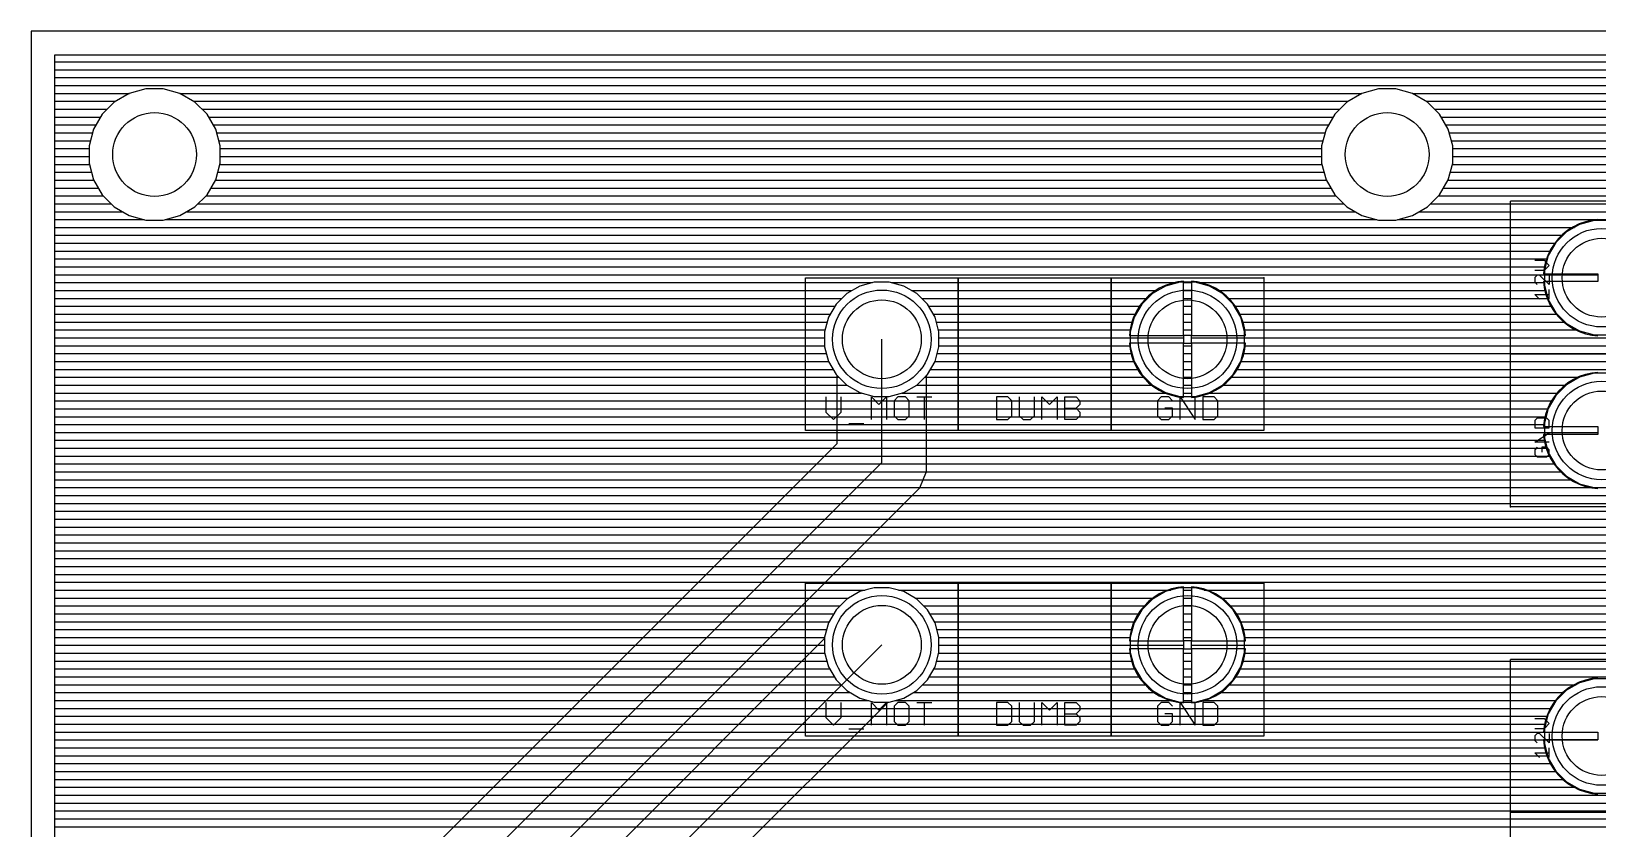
# Model space of a CAD drawing. Extents: x 0 to 5.05, y 0 to 8.75.
# Drawn here: x 0 to 3.177, y 7.132 to 8.75 of the extents above; entities that cross this region are included whole.
import ezdxf

# ---------------------------------------------------------------- set-up
doc = ezdxf.new("R2010")
doc.units = 0
for name, color, linetype in [('1', 22, 'CONTINUOUS'), ('16', 175, 'CONTINUOUS'), ('17', 82, 'CONTINUOUS'), ('20', 6, 'CONTINUOUS'), ('21', 253, 'CONTINUOUS'), ('23', 7, 'CONTINUOUS'), ('44', 253, 'CONTINUOUS'), ('51', 253, 'CONTINUOUS')]:
    doc.layers.add(name, color=color, linetype=linetype)

# ---------------------------------------------------------------- blocks, each defined once
blk = doc.blocks.new('ROUNDP')
blk.add_circle((0, 0), 0.5)

msp = doc.modelspace()

# ---------------------------------------------------------------- linework, layer by layer
at = {"layer": '1'}
for p, q in [((0.048, 6.319828), (0.048, 8.702)), ((0.048, 8.702), (5.002, 8.702)), ((0.048, 8.688), (5.002, 8.688)), ((0.048, 8.672), (5.002, 8.672)), ((0.048, 8.656), (5.002, 8.656)), ((0.048, 8.64), (5.002, 8.64)), ((0.048, 8.624), (0.198902, 8.624)), ((0.198664, 8.623936), (0.168336, 8.606426)), ((0.23249, 8.633), (0.198664, 8.623936)), ((0.26751, 8.633), (0.23249, 8.633)), ((0.301336, 8.623936), (0.26751, 8.633)), ((0.301098, 8.624), (2.698902, 8.624)), ((0.331664, 8.606426), (0.301336, 8.623936)), ((2.698664, 8.623936), (2.668336, 8.606426)), ((2.73249, 8.633), (2.698664, 8.623936)), ((2.76751, 8.633), (2.73249, 8.633)), ((2.801336, 8.623936), (2.76751, 8.633)), ((2.801098, 8.624), (4.748902, 8.624)), ((2.831664, 8.606426), (2.801336, 8.623936)), ((0.048, 8.608), (0.171062, 8.608)), ((0.048, 8.592), (0.15391, 8.592)), ((0.143573, 8.581664), (0.126064, 8.551336)), ((0.168336, 8.606426), (0.143573, 8.581664)), ((0.328938, 8.608), (2.671062, 8.608)), ((0.356426, 8.581664), (0.331664, 8.606426)), ((0.34609, 8.592), (2.65391, 8.592)), ((0.373936, 8.551336), (0.356426, 8.581664)), ((2.643573, 8.581664), (2.626064, 8.551336)), ((2.668336, 8.606426), (2.643573, 8.581664)), ((2.828938, 8.608), (4.721062, 8.608)), ((2.856426, 8.581664), (2.831664, 8.606426)), ((2.84609, 8.592), (4.70391, 8.592)), ((2.873936, 8.551336), (2.856426, 8.581664)), ((0.048, 8.576), (0.140304, 8.576)), ((0.048, 8.56), (0.131066, 8.56)), ((0.126064, 8.551336), (0.117, 8.51751)), ((0.359696, 8.576), (2.640304, 8.576)), ((0.368934, 8.56), (2.631066, 8.56)), ((0.383, 8.51751), (0.373936, 8.551336)), ((2.626064, 8.551336), (2.617, 8.51751)), ((2.859696, 8.576), (4.690304, 8.576)), ((2.868934, 8.56), (4.681066, 8.56)), ((2.883, 8.51751), (2.873936, 8.551336)), ((0.048, 8.544), (0.124098, 8.544)), ((0.048, 8.528), (0.119811, 8.528)), ((0.117, 8.51751), (0.117, 8.48249)), ((0.375902, 8.544), (2.624098, 8.544)), ((0.380189, 8.528), (2.619811, 8.528)), ((0.383, 8.48249), (0.383, 8.51751)), ((2.617, 8.51751), (2.617, 8.48249)), ((2.875902, 8.544), (4.674098, 8.544)), ((2.880189, 8.528), (4.669811, 8.528)), ((2.883, 8.48249), (2.883, 8.51751)), ((0.048, 8.512), (0.117, 8.512)), ((0.048, 8.496), (0.117, 8.496)), ((0.383, 8.512), (2.617, 8.512)), ((0.383, 8.496), (2.617, 8.496)), ((2.883, 8.512), (4.667, 8.512)), ((2.883, 8.496), (4.667, 8.496)), ((0.048, 8.48), (0.117667, 8.48)), ((0.048, 8.464), (0.121954, 8.464)), ((0.117, 8.48249), (0.126064, 8.448664)), ((0.373936, 8.448664), (0.383, 8.48249)), ((0.378045, 8.464), (2.621954, 8.464)), ((0.382333, 8.48), (2.617667, 8.48)), ((2.617, 8.48249), (2.626064, 8.448664)), ((2.873936, 8.448664), (2.883, 8.48249)), ((2.878045, 8.464), (4.671954, 8.464)), ((2.882333, 8.48), (4.667667, 8.48)), ((0.048, 8.448), (0.126447, 8.448)), ((0.048, 8.432), (0.135685, 8.432)), ((0.126064, 8.448664), (0.143573, 8.418336)), ((0.356426, 8.418336), (0.373936, 8.448664)), ((0.364315, 8.432), (2.635685, 8.432)), ((0.373553, 8.448), (2.626447, 8.448)), ((2.626064, 8.448664), (2.643573, 8.418336)), ((2.856426, 8.418336), (2.873936, 8.448664)), ((2.864315, 8.432), (4.685685, 8.432)), ((2.873553, 8.448), (4.676447, 8.448)), ((0.048, 8.416), (0.145909, 8.416)), ((0.048, 8.4), (0.161909, 8.4)), ((0.143573, 8.418336), (0.168336, 8.393573)), ((0.168336, 8.393573), (0.198664, 8.376064)), ((0.301336, 8.376064), (0.331664, 8.393573)), ((0.331664, 8.393573), (0.356426, 8.418336)), ((0.33809, 8.4), (2.661909, 8.4)), ((0.35409, 8.416), (2.645909, 8.416)), ((2.643573, 8.418336), (2.668336, 8.393573)), ((2.668336, 8.393573), (2.698664, 8.376064)), ((2.801336, 8.376064), (2.831664, 8.393573)), ((2.831664, 8.393573), (2.856426, 8.418336)), ((2.83809, 8.4), (4.711909, 8.4)), ((2.85409, 8.416), (4.695909, 8.416)), ((0.048, 8.384), (0.184918, 8.384)), ((0.048, 8.368), (0.228758, 8.368)), ((0.198664, 8.376064), (0.23249, 8.367)), ((0.23249, 8.367), (0.26751, 8.367)), ((0.26751, 8.367), (0.301336, 8.376064)), ((0.271242, 8.368), (2.728758, 8.368)), ((0.315082, 8.384), (2.684918, 8.384)), ((2.698664, 8.376064), (2.73249, 8.367)), ((2.73249, 8.367), (2.76751, 8.367)), ((2.76751, 8.367), (2.801336, 8.376064)), ((2.771242, 8.368), (4.778758, 8.368)), ((2.815082, 8.384), (4.734918, 8.384)), ((3.139772, 8.359189), (3.127831, 8.353439)), ((3.152282, 8.363567), (3.139772, 8.359189)), ((3.165203, 8.366516), (3.152282, 8.363567)), ((3.177, 8.367845), (3.165203, 8.366516)), ((0.048, 8.352), (3.125541, 8.352)), ((0.048, 8.336), (3.104123, 8.336)), ((3.096876, 8.328753), (3.088612, 8.318391)), ((3.106247, 8.338124), (3.096876, 8.328753)), ((3.116609, 8.346388), (3.106247, 8.338124)), ((3.127831, 8.353439), (3.116609, 8.346388)), ((0.048, 8.32), (3.089896, 8.32)), ((0.048, 8.304), (3.080035, 8.304)), ((3.07581, 8.295228), (3.071433, 8.282718)), ((3.081561, 8.307169), (3.07581, 8.295228)), ((3.088612, 8.318391), (3.081561, 8.307169)), ((0.048, 8.288), (3.073281, 8.288)), ((0.048, 8.272), (3.068987, 8.272)), ((3.068484, 8.269797), (3.067155, 8.258)), ((3.071433, 8.282718), (3.068484, 8.269797)), ((0.048, 8.256), (3.176999, 8.256)), ((0.048, 8.24), (1.705997, 8.24)), ((1.680226, 8.233095), (1.653774, 8.217823)), ((1.709728, 8.241), (1.680226, 8.233095)), ((1.740272, 8.241), (1.709728, 8.241)), ((1.769774, 8.233095), (1.740272, 8.241)), ((1.744003, 8.24), (2.325997, 8.24)), ((1.796226, 8.217823), (1.769774, 8.233095)), ((2.300226, 8.233095), (2.273774, 8.217823)), ((2.329728, 8.241), (2.300226, 8.233095)), ((2.360272, 8.241), (2.329728, 8.241)), ((2.389774, 8.233095), (2.360272, 8.241)), ((2.364003, 8.24), (3.06738, 8.24)), ((2.416226, 8.217823), (2.389774, 8.233095)), ((3.067155, 8.258), (3.176999, 8.258)), ((3.176999, 8.242), (3.067155, 8.242)), ((3.067155, 8.242), (3.068484, 8.230203)), ((3.068484, 8.230203), (3.071433, 8.217282)), ((3.176999, 8.258), (3.176999, 8.242)), ((0.048, 8.224), (1.664473, 8.224)), ((0.048, 8.208), (1.643951, 8.208)), ((1.653774, 8.217823), (1.632177, 8.196226)), ((1.785527, 8.224), (2.284473, 8.224)), ((1.817823, 8.196226), (1.796226, 8.217823)), ((1.806049, 8.208), (2.263951, 8.208)), ((2.273774, 8.217823), (2.252177, 8.196226)), ((2.405527, 8.224), (3.0699, 8.224)), ((2.437823, 8.196226), (2.416226, 8.217823)), ((2.426049, 8.208), (3.074681, 8.208)), ((3.071433, 8.217282), (3.07581, 8.204772)), ((3.07581, 8.204772), (3.081561, 8.192831)), ((0.048, 8.192), (1.629737, 8.192)), ((0.048, 8.176), (1.6205, 8.176)), ((1.616905, 8.169774), (1.609, 8.140272)), ((1.632177, 8.196226), (1.616905, 8.169774)), ((1.833095, 8.169774), (1.817823, 8.196226)), ((1.820263, 8.192), (2.249737, 8.192)), ((1.8295, 8.176), (2.2405, 8.176)), ((1.841, 8.140272), (1.833095, 8.169774)), ((2.236905, 8.169774), (2.229, 8.140272)), ((2.252177, 8.196226), (2.236905, 8.169774)), ((2.453095, 8.169774), (2.437823, 8.196226)), ((2.440263, 8.192), (3.082083, 8.192)), ((2.4495, 8.176), (3.093085, 8.176)), ((2.461, 8.140272), (2.453095, 8.169774)), ((3.081561, 8.192831), (3.088612, 8.181609)), ((3.088612, 8.181609), (3.096876, 8.171247)), ((3.096876, 8.171247), (3.106247, 8.161876)), ((0.048, 8.16), (1.614286, 8.16)), ((0.048, 8.144), (1.609999, 8.144)), ((1.609, 8.140272), (1.609, 8.109728)), ((1.835714, 8.16), (2.234286, 8.16)), ((1.840001, 8.144), (2.229999, 8.144)), ((1.841, 8.109728), (1.841, 8.140272)), ((2.229, 8.140272), (2.229, 8.109728)), ((2.455714, 8.16), (3.108599, 8.16)), ((2.460001, 8.144), (3.133149, 8.144)), ((2.461, 8.109728), (2.461, 8.140272)), ((3.106247, 8.161876), (3.116609, 8.153612)), ((3.116609, 8.153612), (3.127831, 8.146561)), ((3.127831, 8.146561), (3.139772, 8.14081)), ((3.139772, 8.14081), (3.152282, 8.136433)), ((3.152282, 8.136433), (3.165203, 8.133484)), ((3.165203, 8.133484), (3.177, 8.132155)), ((0.048, 8.128), (1.609, 8.128)), ((0.048, 8.112), (1.609, 8.112)), ((1.609, 8.109728), (1.616905, 8.080226)), ((1.833095, 8.080226), (1.841, 8.109728)), ((1.841, 8.128), (2.229, 8.128)), ((1.841, 8.112), (2.229, 8.112)), ((2.229, 8.109728), (2.236905, 8.080226)), ((2.453095, 8.080226), (2.461, 8.109728)), ((2.461, 8.128), (5.002, 8.128)), ((2.461, 8.112), (5.002, 8.112)), ((0.048, 8.096), (1.612678, 8.096)), ((0.048, 8.08), (1.617035, 8.08)), ((1.616905, 8.080226), (1.632177, 8.053774)), ((1.817823, 8.053774), (1.833095, 8.080226)), ((1.832964, 8.08), (2.237035, 8.08)), ((1.837321, 8.096), (2.232678, 8.096)), ((2.236905, 8.080226), (2.252177, 8.053774)), ((2.437823, 8.053774), (2.453095, 8.080226)), ((2.452964, 8.08), (5.002, 8.08)), ((2.457321, 8.096), (5.002, 8.096)), ((0.048, 8.064), (1.626273, 8.064)), ((0.048, 8.048), (1.637951, 8.048)), ((1.632177, 8.053774), (1.653774, 8.032177)), ((1.796226, 8.032177), (1.817823, 8.053774)), ((1.812049, 8.048), (2.257951, 8.048)), ((1.823727, 8.064), (2.246273, 8.064)), ((2.252177, 8.053774), (2.273774, 8.032177)), ((2.416226, 8.032177), (2.437823, 8.053774)), ((2.432049, 8.048), (3.140062, 8.048)), ((2.443727, 8.064), (5.002, 8.064)), ((3.140226, 8.048095), (3.113774, 8.032823)), ((3.169728, 8.056), (3.140226, 8.048095)), ((3.200272, 8.056), (3.169728, 8.056)), ((0.048, 8.032), (1.654081, 8.032)), ((0.048, 8.016), (1.683604, 8.016)), ((1.653774, 8.032177), (1.680226, 8.016905)), ((1.680226, 8.016905), (1.709728, 8.009)), ((1.709728, 8.009), (1.740272, 8.009)), ((1.740272, 8.009), (1.769774, 8.016905)), ((1.766396, 8.016), (2.303604, 8.016)), ((1.769774, 8.016905), (1.796226, 8.032177)), ((1.795919, 8.032), (2.274081, 8.032)), ((2.273774, 8.032177), (2.300226, 8.016905)), ((2.300226, 8.016905), (2.329728, 8.009)), ((2.329728, 8.009), (2.360272, 8.009)), ((2.360272, 8.009), (2.389774, 8.016905)), ((2.386396, 8.016), (3.096951, 8.016)), ((2.389774, 8.016905), (2.416226, 8.032177)), ((2.415919, 8.032), (3.112951, 8.032)), ((3.092177, 8.011226), (3.076905, 7.984774)), ((3.113774, 8.032823), (3.092177, 8.011226)), ((0.048, 8), (3.085696, 8)), ((0.048, 7.984), (3.076698, 7.984)), ((3.076905, 7.984774), (3.069, 7.955272)), ((0.048, 7.968), (3.072411, 7.968)), ((0.048, 7.952), (3.069, 7.952)), ((3.069, 7.955272), (3.069, 7.924728)), ((0.048, 7.936), (3.069, 7.936)), ((0.048, 7.92), (3.070267, 7.92)), ((3.069, 7.924728), (3.076905, 7.895226)), ((0.048, 7.904), (3.074554, 7.904)), ((0.048, 7.888), (3.081077, 7.888)), ((3.076905, 7.895226), (3.092177, 7.868774)), ((0.048, 7.872), (3.090314, 7.872)), ((0.048, 7.856), (3.104951, 7.856)), ((3.092177, 7.868774), (3.113774, 7.847177)), ((0.048, 7.84), (3.126205, 7.84)), ((0.048, 7.824), (3.169728, 7.824)), ((3.113774, 7.847177), (3.140226, 7.831905)), ((3.140226, 7.831905), (3.169728, 7.824)), ((3.169728, 7.824), (3.200272, 7.824)), ((0.048, 7.808), (3.404, 7.808)), ((0.048, 7.792), (3.404, 7.792)), ((0.048, 7.776), (3.404, 7.776)), ((0.048, 7.76), (3.404, 7.76)), ((0.048, 7.744), (3.404, 7.744)), ((0.048, 7.728), (3.404, 7.728)), ((0.048, 7.712), (3.404, 7.712)), ((0.048, 7.696), (3.404, 7.696)), ((0.048, 7.68), (3.404, 7.68)), ((0.048, 7.664), (3.404, 7.664)), ((0.048, 7.648), (3.404, 7.648)), ((0.048, 7.632), (3.404, 7.632)), ((0.048, 7.616), (1.691068, 7.616)), ((0.048, 7.6), (1.657545, 7.6)), ((1.653774, 7.597823), (1.632177, 7.576226)), ((1.680226, 7.613095), (1.653774, 7.597823)), ((1.709728, 7.621), (1.680226, 7.613095)), ((1.740272, 7.621), (1.709728, 7.621)), ((1.769774, 7.613095), (1.740272, 7.621)), ((1.758932, 7.616), (2.311068, 7.616)), ((1.796226, 7.597823), (1.769774, 7.613095)), ((1.792455, 7.6), (2.277545, 7.6)), ((1.817823, 7.576226), (1.796226, 7.597823)), ((2.273774, 7.597823), (2.252177, 7.576226)), ((2.300226, 7.613095), (2.273774, 7.597823)), ((2.329728, 7.621), (2.300226, 7.613095)), ((2.360272, 7.621), (2.329728, 7.621)), ((2.389774, 7.613095), (2.360272, 7.621)), ((2.378932, 7.616), (3.404, 7.616)), ((2.416226, 7.597823), (2.389774, 7.613095)), ((2.412455, 7.6), (3.404, 7.6)), ((2.437823, 7.576226), (2.416226, 7.597823)), ((0.048, 7.584), (1.639951, 7.584)), ((0.048, 7.568), (1.627428, 7.568)), ((1.632177, 7.576226), (1.616905, 7.549774)), ((1.810049, 7.584), (2.259951, 7.584)), ((1.833095, 7.549774), (1.817823, 7.576226)), ((1.822572, 7.568), (2.247428, 7.568)), ((2.252177, 7.576226), (2.236905, 7.549774)), ((2.430049, 7.584), (3.404, 7.584)), ((2.453095, 7.549774), (2.437823, 7.576226)), ((2.442572, 7.568), (3.404, 7.568)), ((0.048, 7.552), (1.61819, 7.552)), ((0.048, 7.536), (1.613214, 7.536)), ((1.616905, 7.549774), (1.609, 7.520272)), ((1.83181, 7.552), (2.23819, 7.552)), ((1.841, 7.520272), (1.833095, 7.549774)), ((1.836786, 7.536), (2.233214, 7.536)), ((2.236905, 7.549774), (2.229, 7.520272)), ((2.45181, 7.552), (3.404, 7.552)), ((2.461, 7.520272), (2.453095, 7.549774)), ((2.456786, 7.536), (3.404, 7.536)), ((0.048, 7.52), (1.609, 7.52)), ((0.048, 7.504), (1.609, 7.504)), ((1.609, 7.520272), (1.609, 7.489728)), ((1.841, 7.489728), (1.841, 7.520272)), ((1.841, 7.52), (2.229, 7.52)), ((1.841, 7.504), (2.229, 7.504)), ((2.229, 7.520272), (2.229, 7.489728)), ((2.461, 7.489728), (2.461, 7.520272)), ((2.461, 7.52), (3.404, 7.52)), ((2.461, 7.504), (3.404, 7.504)), ((0.048, 7.488), (1.609463, 7.488)), ((0.048, 7.472), (1.61375, 7.472)), ((1.609, 7.489728), (1.616905, 7.460226)), ((1.833095, 7.460226), (1.841, 7.489728)), ((1.83625, 7.472), (2.23375, 7.472)), ((1.840537, 7.488), (2.229463, 7.488)), ((2.229, 7.489728), (2.236905, 7.460226)), ((2.453095, 7.460226), (2.461, 7.489728)), ((2.45625, 7.472), (3.404, 7.472)), ((2.460537, 7.488), (3.404, 7.488)), ((0.048, 7.456), (1.619345, 7.456)), ((0.048, 7.44), (1.628582, 7.44)), ((1.616905, 7.460226), (1.632177, 7.433774)), ((1.817823, 7.433774), (1.833095, 7.460226)), ((1.821417, 7.44), (2.248582, 7.44)), ((1.830655, 7.456), (2.239345, 7.456)), ((2.236905, 7.460226), (2.252177, 7.433774)), ((2.437823, 7.433774), (2.453095, 7.460226)), ((2.441417, 7.44), (3.404, 7.44)), ((2.450655, 7.456), (3.404, 7.456)), ((3.165203, 7.436516), (3.152282, 7.433567)), ((3.177, 7.437845), (3.165203, 7.436516)), ((0.048, 7.424), (1.641951, 7.424)), ((0.048, 7.408), (1.661009, 7.408)), ((1.632177, 7.433774), (1.653774, 7.412177)), ((1.653774, 7.412177), (1.680226, 7.396905)), ((1.769774, 7.396905), (1.796226, 7.412177)), ((1.788991, 7.408), (2.281009, 7.408)), ((1.796226, 7.412177), (1.817823, 7.433774)), ((1.808049, 7.424), (2.261951, 7.424)), ((2.252177, 7.433774), (2.273774, 7.412177)), ((2.273774, 7.412177), (2.300226, 7.396905)), ((2.389774, 7.396905), (2.416226, 7.412177)), ((2.408991, 7.408), (3.106123, 7.408)), ((2.416226, 7.412177), (2.437823, 7.433774)), ((2.428049, 7.424), (3.128996, 7.424)), ((3.106247, 7.408124), (3.096876, 7.398753)), ((3.116609, 7.416388), (3.106247, 7.408124)), ((3.127831, 7.423439), (3.116609, 7.416388)), ((3.139772, 7.429189), (3.127831, 7.423439)), ((3.152282, 7.433567), (3.139772, 7.429189)), ((0.048, 7.392), (1.698532, 7.392)), ((0.048, 7.376), (3.080998, 7.376)), ((1.680226, 7.396905), (1.709728, 7.389)), ((1.709728, 7.389), (1.740272, 7.389)), ((1.740272, 7.389), (1.769774, 7.396905)), ((1.751468, 7.392), (2.318532, 7.392)), ((2.300226, 7.396905), (2.329728, 7.389)), ((2.329728, 7.389), (2.360272, 7.389)), ((2.360272, 7.389), (2.389774, 7.396905)), ((2.371468, 7.392), (3.091491, 7.392)), ((3.081561, 7.377169), (3.07581, 7.365228)), ((3.088612, 7.388391), (3.081561, 7.377169)), ((3.096876, 7.398753), (3.088612, 7.388391)), ((0.048, 7.36), (3.073981, 7.36)), ((0.048, 7.344), (3.069443, 7.344)), ((3.068484, 7.339797), (3.067155, 7.328)), ((3.071433, 7.352718), (3.068484, 7.339797)), ((3.07581, 7.365228), (3.071433, 7.352718)), ((0.048, 7.328), (3.067155, 7.328)), ((0.048, 7.312), (3.176999, 7.312)), ((3.067155, 7.328), (3.176999, 7.328)), ((3.176999, 7.312), (3.067155, 7.312)), ((3.067155, 7.312), (3.068484, 7.300203)), ((3.176999, 7.328), (3.176999, 7.312)), ((0.048, 7.296), (3.069443, 7.296)), ((0.048, 7.28), (3.073981, 7.28)), ((3.068484, 7.300203), (3.071433, 7.287282)), ((3.071433, 7.287282), (3.07581, 7.274772)), ((0.048, 7.264), (3.080998, 7.264)), ((0.048, 7.248), (3.09149, 7.248)), ((3.07581, 7.274772), (3.081561, 7.262831)), ((3.081561, 7.262831), (3.088612, 7.251609)), ((3.088612, 7.251609), (3.096876, 7.241247)), ((0.048, 7.232), (3.106123, 7.232)), ((0.048, 7.216), (3.128996, 7.216)), ((3.096876, 7.241247), (3.106247, 7.231876)), ((3.106247, 7.231876), (3.116609, 7.223612)), ((3.116609, 7.223612), (3.127831, 7.216561)), ((3.127831, 7.216561), (3.139772, 7.21081)), ((0.048, 7.2), (3.404, 7.2)), ((0.048, 7.184), (3.404, 7.184)), ((3.139772, 7.21081), (3.152282, 7.206433)), ((3.152282, 7.206433), (3.165203, 7.203484)), ((3.165203, 7.203484), (3.177, 7.202155)), ((0.048, 7.168), (3.404, 7.168)), ((0.048, 7.152), (3.404, 7.152)), ((0.048, 7.136), (3.404, 7.136))]:
    msp.add_line(p, q, dxfattribs=at)
at = {"layer": '16'}
for p, q in [((0.048, 6.319828), (0.048, 8.702)), ((0.048, 8.702), (5.002, 8.702)), ((0.048, 8.688), (5.002, 8.688)), ((0.048, 8.672), (5.002, 8.672)), ((0.048, 8.656), (5.002, 8.656)), ((0.048, 8.64), (5.002, 8.64)), ((0.048, 8.624), (0.198902, 8.624)), ((0.198664, 8.623936), (0.168336, 8.606426)), ((0.23249, 8.633), (0.198664, 8.623936)), ((0.26751, 8.633), (0.23249, 8.633)), ((0.301336, 8.623936), (0.26751, 8.633)), ((0.301098, 8.624), (2.698902, 8.624)), ((0.331664, 8.606426), (0.301336, 8.623936)), ((2.698664, 8.623936), (2.668336, 8.606426)), ((2.73249, 8.633), (2.698664, 8.623936)), ((2.76751, 8.633), (2.73249, 8.633)), ((2.801336, 8.623936), (2.76751, 8.633)), ((2.801098, 8.624), (4.748902, 8.624)), ((2.831664, 8.606426), (2.801336, 8.623936)), ((0.048, 8.608), (0.171062, 8.608)), ((0.048, 8.592), (0.15391, 8.592)), ((0.143573, 8.581664), (0.126064, 8.551336)), ((0.168336, 8.606426), (0.143573, 8.581664)), ((0.328938, 8.608), (2.671062, 8.608)), ((0.356426, 8.581664), (0.331664, 8.606426)), ((0.34609, 8.592), (2.65391, 8.592)), ((0.373936, 8.551336), (0.356426, 8.581664)), ((2.643573, 8.581664), (2.626064, 8.551336)), ((2.668336, 8.606426), (2.643573, 8.581664)), ((2.828938, 8.608), (4.721062, 8.608)), ((2.856426, 8.581664), (2.831664, 8.606426)), ((2.84609, 8.592), (4.70391, 8.592)), ((2.873936, 8.551336), (2.856426, 8.581664)), ((0.048, 8.576), (0.140304, 8.576)), ((0.048, 8.56), (0.131066, 8.56)), ((0.126064, 8.551336), (0.117, 8.51751)), ((0.359696, 8.576), (2.640304, 8.576)), ((0.368934, 8.56), (2.631066, 8.56)), ((0.383, 8.51751), (0.373936, 8.551336)), ((2.626064, 8.551336), (2.617, 8.51751)), ((2.859696, 8.576), (4.690304, 8.576)), ((2.868934, 8.56), (4.681066, 8.56)), ((2.883, 8.51751), (2.873936, 8.551336)), ((0.048, 8.544), (0.124098, 8.544)), ((0.048, 8.528), (0.119811, 8.528)), ((0.117, 8.51751), (0.117, 8.48249)), ((0.375902, 8.544), (2.624098, 8.544)), ((0.380189, 8.528), (2.619811, 8.528)), ((0.383, 8.48249), (0.383, 8.51751)), ((2.617, 8.51751), (2.617, 8.48249)), ((2.875902, 8.544), (4.674098, 8.544)), ((2.880189, 8.528), (4.669811, 8.528)), ((2.883, 8.48249), (2.883, 8.51751)), ((0.048, 8.512), (0.117, 8.512)), ((0.048, 8.496), (0.117, 8.496)), ((0.383, 8.512), (2.617, 8.512)), ((0.383, 8.496), (2.617, 8.496)), ((2.883, 8.512), (4.667, 8.512)), ((2.883, 8.496), (4.667, 8.496)), ((0.048, 8.48), (0.117667, 8.48)), ((0.048, 8.464), (0.121954, 8.464)), ((0.117, 8.48249), (0.126064, 8.448664)), ((0.373936, 8.448664), (0.383, 8.48249)), ((0.378045, 8.464), (2.621954, 8.464)), ((0.382333, 8.48), (2.617667, 8.48)), ((2.617, 8.48249), (2.626064, 8.448664)), ((2.873936, 8.448664), (2.883, 8.48249)), ((2.878045, 8.464), (4.671954, 8.464)), ((2.882333, 8.48), (4.667667, 8.48)), ((0.048, 8.448), (0.126447, 8.448)), ((0.048, 8.432), (0.135685, 8.432)), ((0.126064, 8.448664), (0.143573, 8.418336)), ((0.356426, 8.418336), (0.373936, 8.448664)), ((0.364315, 8.432), (2.635685, 8.432)), ((0.373553, 8.448), (2.626447, 8.448)), ((2.626064, 8.448664), (2.643573, 8.418336)), ((2.856426, 8.418336), (2.873936, 8.448664)), ((2.864315, 8.432), (4.685685, 8.432)), ((2.873553, 8.448), (4.676447, 8.448)), ((0.048, 8.416), (0.145909, 8.416)), ((0.048, 8.4), (0.161909, 8.4)), ((0.143573, 8.418336), (0.168336, 8.393573)), ((0.168336, 8.393573), (0.198664, 8.376064)), ((0.301336, 8.376064), (0.331664, 8.393573)), ((0.331664, 8.393573), (0.356426, 8.418336)), ((0.33809, 8.4), (2.661909, 8.4)), ((0.35409, 8.416), (2.645909, 8.416)), ((2.643573, 8.418336), (2.668336, 8.393573)), ((2.668336, 8.393573), (2.698664, 8.376064)), ((2.801336, 8.376064), (2.831664, 8.393573)), ((2.831664, 8.393573), (2.856426, 8.418336)), ((2.83809, 8.4), (4.711909, 8.4)), ((2.85409, 8.416), (4.695909, 8.416)), ((0.048, 8.384), (0.184918, 8.384)), ((0.048, 8.368), (0.228758, 8.368)), ((0.198664, 8.376064), (0.23249, 8.367)), ((0.23249, 8.367), (0.26751, 8.367)), ((0.26751, 8.367), (0.301336, 8.376064)), ((0.271242, 8.368), (2.728758, 8.368)), ((0.315082, 8.384), (2.684918, 8.384)), ((2.698664, 8.376064), (2.73249, 8.367)), ((2.73249, 8.367), (2.76751, 8.367)), ((2.76751, 8.367), (2.801336, 8.376064)), ((2.771242, 8.368), (4.778758, 8.368)), ((2.815082, 8.384), (4.734918, 8.384)), ((3.140226, 8.358095), (3.113774, 8.342823)), ((3.169728, 8.366), (3.140226, 8.358095)), ((3.200272, 8.366), (3.169728, 8.366)), ((0.048, 8.352), (3.129669, 8.352)), ((0.048, 8.336), (3.106951, 8.336)), ((3.113774, 8.342823), (3.092177, 8.321226)), ((0.048, 8.32), (3.091469, 8.32)), ((0.048, 8.304), (3.082232, 8.304)), ((3.076905, 8.294774), (3.069, 8.265272)), ((3.092177, 8.321226), (3.076905, 8.294774)), ((0.048, 8.288), (3.07509, 8.288)), ((0.048, 8.272), (3.070803, 8.272)), ((3.069, 8.265272), (3.069, 8.234728)), ((0.048, 8.256), (3.069, 8.256)), ((0.048, 8.24), (1.705997, 8.24)), ((1.680226, 8.233095), (1.653774, 8.217823)), ((1.709728, 8.241), (1.680226, 8.233095)), ((1.740272, 8.241), (1.709728, 8.241)), ((1.769774, 8.233095), (1.740272, 8.241)), ((1.744003, 8.24), (2.318561, 8.24)), ((1.796226, 8.217823), (1.769774, 8.233095)), ((2.287831, 8.228439), (2.276609, 8.221388)), ((2.299772, 8.234189), (2.287831, 8.228439)), ((2.312282, 8.238567), (2.299772, 8.234189)), ((2.325203, 8.241516), (2.312282, 8.238567)), ((2.337, 8.242845), (2.325203, 8.241516)), ((2.337, 8.133), (2.337, 8.242845)), ((2.337, 8.24), (2.353, 8.24)), ((2.353, 8.242845), (2.353, 8.133)), ((2.364797, 8.241516), (2.353, 8.242845)), ((2.377718, 8.238567), (2.364797, 8.241516)), ((2.371439, 8.24), (3.069, 8.24)), ((2.390228, 8.234189), (2.377718, 8.238567)), ((2.402169, 8.228439), (2.390228, 8.234189)), ((2.413391, 8.221388), (2.402169, 8.228439)), ((3.069, 8.234728), (3.076905, 8.205226)), ((0.048, 8.224), (1.664473, 8.224)), ((0.048, 8.208), (1.643951, 8.208)), ((1.653774, 8.217823), (1.632177, 8.196226)), ((1.785527, 8.224), (2.280767, 8.224)), ((1.817823, 8.196226), (1.796226, 8.217823)), ((1.806049, 8.208), (2.261123, 8.208)), ((2.256876, 8.203753), (2.248612, 8.193391)), ((2.266247, 8.213124), (2.256876, 8.203753)), ((2.276609, 8.221388), (2.266247, 8.213124)), ((2.337, 8.224), (2.353, 8.224)), ((2.337, 8.208), (2.353, 8.208)), ((2.409233, 8.224), (3.071875, 8.224)), ((2.423753, 8.213124), (2.413391, 8.221388)), ((2.433124, 8.203753), (2.423753, 8.213124)), ((2.428877, 8.208), (3.076162, 8.208)), ((2.441388, 8.193391), (2.433124, 8.203753)), ((3.076905, 8.205226), (3.092177, 8.178774)), ((0.048, 8.192), (1.629737, 8.192)), ((0.048, 8.176), (1.6205, 8.176)), ((1.616905, 8.169774), (1.609, 8.140272)), ((1.632177, 8.196226), (1.616905, 8.169774)), ((1.833095, 8.169774), (1.817823, 8.196226)), ((1.820263, 8.192), (2.247738, 8.192)), ((1.8295, 8.176), (2.23859, 8.176)), ((1.841, 8.140272), (1.833095, 8.169774)), ((2.23581, 8.170228), (2.231433, 8.157718)), ((2.241561, 8.182169), (2.23581, 8.170228)), ((2.248612, 8.193391), (2.241561, 8.182169)), ((2.337, 8.192), (2.353, 8.192)), ((2.337, 8.176), (2.353, 8.176)), ((2.448439, 8.182169), (2.441388, 8.193391)), ((2.442262, 8.192), (3.084541, 8.192)), ((2.454189, 8.170228), (2.448439, 8.182169)), ((2.45141, 8.176), (3.094951, 8.176)), ((2.458567, 8.157718), (2.454189, 8.170228)), ((3.092177, 8.178774), (3.113774, 8.157177)), ((0.048, 8.16), (1.614286, 8.16)), ((0.048, 8.144), (1.609999, 8.144)), ((1.609, 8.140272), (1.609, 8.109728)), ((1.835714, 8.16), (2.232232, 8.16)), ((1.840001, 8.144), (2.228394, 8.144)), ((1.841, 8.109728), (1.841, 8.140272)), ((2.228484, 8.144797), (2.227155, 8.133)), ((2.231433, 8.157718), (2.228484, 8.144797)), ((2.337, 8.16), (2.353, 8.16)), ((2.337, 8.144), (2.353, 8.144)), ((2.457768, 8.16), (3.110951, 8.16)), ((2.461516, 8.144797), (2.458567, 8.157718)), ((2.462845, 8.133), (2.461516, 8.144797)), ((2.461606, 8.144), (3.136597, 8.144)), ((3.113774, 8.157177), (3.140226, 8.141905)), ((3.140226, 8.141905), (3.169728, 8.134)), ((3.169728, 8.134), (3.200272, 8.134)), ((0.048, 8.128), (1.609, 8.128)), ((0.048, 8.112), (1.609, 8.112)), ((1.609, 8.109728), (1.616905, 8.080226)), ((1.725, 7.875), (1.725, 8.125)), ((1.833095, 8.080226), (1.841, 8.109728)), ((1.841, 8.128), (2.336999, 8.128)), ((1.841, 8.112), (2.227718, 8.112)), ((2.227155, 8.133), (2.336999, 8.133)), ((2.336999, 8.117), (2.227155, 8.117)), ((2.227155, 8.117), (2.228484, 8.105203)), ((2.228484, 8.105203), (2.231433, 8.092282)), ((2.336999, 8.133), (2.336999, 8.117)), ((2.353, 8.133), (2.337, 8.133)), ((2.337, 8.007155), (2.337, 8.116999)), ((2.337, 8.116999), (2.353, 8.116999)), ((2.337, 8.112), (2.353, 8.112)), ((2.353, 8.117), (2.353, 8.133)), ((2.353, 8.133), (2.462845, 8.133)), ((2.353, 8.128), (5.002, 8.128)), ((2.462845, 8.117), (2.353, 8.117)), ((2.353, 8.116999), (2.353, 8.007155)), ((2.458567, 8.092282), (2.461516, 8.105203)), ((2.461516, 8.105203), (2.462845, 8.117)), ((2.462282, 8.112), (5.002, 8.112)), ((0.048, 8.096), (1.612678, 8.096)), ((0.048, 8.08), (1.617035, 8.08)), ((1.616905, 8.080226), (1.632177, 8.053774)), ((1.817823, 8.053774), (1.833095, 8.080226)), ((1.832964, 8.08), (2.235731, 8.08)), ((1.837321, 8.096), (2.230584, 8.096)), ((2.231433, 8.092282), (2.23581, 8.079772)), ((2.23581, 8.079772), (2.241561, 8.067831)), ((2.337, 8.096), (2.353, 8.096)), ((2.337, 8.08), (2.353, 8.08)), ((2.448439, 8.067831), (2.454189, 8.079772)), ((2.454189, 8.079772), (2.458567, 8.092282)), ((2.454269, 8.08), (5.002, 8.08)), ((2.459415, 8.096), (5.002, 8.096)), ((0.048, 8.064), (1.626273, 8.064)), ((0.048, 8.048), (1.634, 8.048)), ((1.632177, 8.053774), (1.634, 8.051951)), ((1.634, 8.051951), (1.634, 7.912693)), ((1.816, 8.051951), (1.817823, 8.053774)), ((1.816, 7.856899), (1.816, 8.051951)), ((1.816, 8.048), (2.255478, 8.048)), ((1.823727, 8.064), (2.243968, 8.064)), ((2.241561, 8.067831), (2.248612, 8.056609)), ((2.248612, 8.056609), (2.256876, 8.046247)), ((2.256876, 8.046247), (2.266247, 8.036876)), ((2.337, 8.064), (2.353, 8.064)), ((2.337, 8.048), (2.353, 8.048)), ((2.423753, 8.036876), (2.433124, 8.046247)), ((2.433124, 8.046247), (2.441388, 8.056609)), ((2.434522, 8.048), (3.137302, 8.048)), ((2.441388, 8.056609), (2.448439, 8.067831)), ((2.446032, 8.064), (5.002, 8.064)), ((3.127831, 8.043439), (3.116609, 8.036388)), ((3.139772, 8.049189), (3.127831, 8.043439)), ((3.152282, 8.053567), (3.139772, 8.049189)), ((3.165203, 8.056516), (3.152282, 8.053567)), ((3.177, 8.057845), (3.165203, 8.056516)), ((0.048, 8.032), (1.634, 8.032)), ((0.048, 8.016), (1.634, 8.016)), ((1.816, 8.032), (2.272361, 8.032)), ((1.816, 8.016), (2.299378, 8.016)), ((2.266247, 8.036876), (2.276609, 8.028612)), ((2.276609, 8.028612), (2.287831, 8.021561)), ((2.287831, 8.021561), (2.299772, 8.01581)), ((2.299772, 8.01581), (2.312282, 8.011433)), ((2.312282, 8.011433), (2.325203, 8.008484)), ((2.325203, 8.008484), (2.337, 8.007155)), ((2.337, 8.032), (2.353, 8.032)), ((2.337, 8.016), (2.353, 8.016)), ((2.353, 8.007155), (2.364797, 8.008484)), ((2.364797, 8.008484), (2.377718, 8.011433)), ((2.377718, 8.011433), (2.390228, 8.01581)), ((2.390228, 8.01581), (2.402169, 8.021561)), ((2.390621, 8.016), (3.09468, 8.016)), ((2.402169, 8.021561), (2.413391, 8.028612)), ((2.413391, 8.028612), (2.423753, 8.036876)), ((2.417639, 8.032), (3.111107, 8.032)), ((3.088612, 8.008391), (3.081561, 7.997169)), ((3.096876, 8.018753), (3.088612, 8.008391)), ((3.106247, 8.028124), (3.096876, 8.018753)), ((3.116609, 8.036388), (3.106247, 8.028124)), ((0.048, 8), (1.634, 8)), ((0.048, 7.984), (1.634, 7.984)), ((1.816, 8), (3.08334, 8)), ((1.816, 7.984), (3.075381, 7.984)), ((3.07581, 7.985228), (3.071433, 7.972718)), ((3.081561, 7.997169), (3.07581, 7.985228)), ((0.048, 7.968), (1.634, 7.968)), ((0.048, 7.952), (1.634, 7.952)), ((1.816, 7.968), (3.070356, 7.968)), ((1.816, 7.952), (3.067605, 7.952)), ((3.068484, 7.959797), (3.067155, 7.948)), ((3.067155, 7.948), (3.176999, 7.948)), ((3.071433, 7.972718), (3.068484, 7.959797)), ((3.176999, 7.948), (3.176999, 7.932)), ((0.048, 7.936), (1.634, 7.936)), ((0.048, 7.92), (1.634, 7.92)), ((1.634, 7.912693), (0.052854, 6.331547)), ((1.816, 7.936), (3.176999, 7.936)), ((1.816, 7.92), (3.06853, 7.92)), ((3.176999, 7.932), (3.067155, 7.932)), ((3.067155, 7.932), (3.068484, 7.920203)), ((3.068484, 7.920203), (3.071433, 7.907282)), ((0.048, 7.904), (1.625307, 7.904)), ((0.048, 7.888), (1.609307, 7.888)), ((1.816, 7.904), (3.072581, 7.904)), ((1.816, 7.888), (3.079072, 7.888)), ((3.071433, 7.907282), (3.07581, 7.894772)), ((3.07581, 7.894772), (3.081561, 7.882831)), ((3.081561, 7.882831), (3.088612, 7.871609)), ((0.048, 7.872), (1.593307, 7.872)), ((0.048, 7.856), (1.577307, 7.856)), ((0.13, 6.28), (1.725, 7.875)), ((1.802146, 7.823453), (1.816, 7.856899)), ((1.815627, 7.856), (3.102123, 7.856)), ((1.816, 7.872), (3.088367, 7.872)), ((3.088612, 7.871609), (3.096876, 7.861247)), ((3.096876, 7.861247), (3.106247, 7.851876)), ((3.106247, 7.851876), (3.116609, 7.843612)), ((0.048, 7.84), (1.561307, 7.84)), ((0.048, 7.824), (1.545307, 7.824)), ((1.776547, 7.797854), (1.802146, 7.823453)), ((1.802373, 7.824), (3.162942, 7.824)), ((1.809, 7.84), (3.122358, 7.84)), ((3.116609, 7.843612), (3.127831, 7.836561)), ((3.127831, 7.836561), (3.139772, 7.83081)), ((3.139772, 7.83081), (3.152282, 7.826433)), ((3.152282, 7.826433), (3.165203, 7.823484)), ((3.165203, 7.823484), (3.177, 7.822155)), ((0.048, 7.808), (1.529307, 7.808)), ((0.048, 7.792), (1.513307, 7.792)), ((0.221, 6.242307), (1.776547, 7.797854)), ((1.770693, 7.792), (4.334, 7.792)), ((1.786693, 7.808), (4.334, 7.808)), ((0.048, 7.776), (1.497307, 7.776)), ((0.048, 7.76), (1.481307, 7.76)), ((1.738693, 7.76), (4.334, 7.76)), ((1.754693, 7.776), (4.334, 7.776)), ((0.048, 7.744), (1.465307, 7.744)), ((0.048, 7.728), (1.449307, 7.728)), ((1.706693, 7.728), (4.334, 7.728)), ((1.722693, 7.744), (4.334, 7.744)), ((0.048, 7.712), (1.433307, 7.712)), ((0.048, 7.696), (1.417307, 7.696)), ((1.674693, 7.696), (4.334, 7.696)), ((1.690693, 7.712), (4.334, 7.712)), ((0.048, 7.68), (1.401307, 7.68)), ((0.048, 7.664), (1.385307, 7.664)), ((1.642693, 7.664), (4.334, 7.664)), ((1.658693, 7.68), (4.334, 7.68)), ((0.048, 7.648), (1.369307, 7.648)), ((0.048, 7.632), (1.353307, 7.632)), ((1.610693, 7.632), (4.334, 7.632)), ((1.626693, 7.648), (4.334, 7.648)), ((0.048, 7.616), (1.337307, 7.616)), ((0.048, 7.6), (1.321307, 7.6)), ((1.578693, 7.6), (1.657545, 7.6)), ((1.594693, 7.616), (1.691068, 7.616)), ((1.653774, 7.597823), (1.632177, 7.576226)), ((1.680226, 7.613095), (1.653774, 7.597823)), ((1.709728, 7.621), (1.680226, 7.613095)), ((1.740272, 7.621), (1.709728, 7.621)), ((1.769774, 7.613095), (1.740272, 7.621)), ((1.758932, 7.616), (2.304946, 7.616)), ((1.796226, 7.597823), (1.769774, 7.613095)), ((1.792455, 7.6), (2.274869, 7.6)), ((1.817823, 7.576226), (1.796226, 7.597823)), ((2.266247, 7.593124), (2.256876, 7.583753)), ((2.276609, 7.601388), (2.266247, 7.593124)), ((2.287831, 7.608439), (2.276609, 7.601388)), ((2.299772, 7.614189), (2.287831, 7.608439)), ((2.312282, 7.618567), (2.299772, 7.614189)), ((2.325203, 7.621516), (2.312282, 7.618567)), ((2.337, 7.622845), (2.325203, 7.621516)), ((2.337, 7.513), (2.337, 7.622845)), ((2.337, 7.616), (2.353, 7.616)), ((2.337, 7.6), (2.353, 7.6)), ((2.353, 7.622845), (2.353, 7.513)), ((2.364797, 7.621516), (2.353, 7.622845)), ((2.377718, 7.618567), (2.364797, 7.621516)), ((2.390228, 7.614189), (2.377718, 7.618567)), ((2.385054, 7.616), (4.334, 7.616)), ((2.402169, 7.608439), (2.390228, 7.614189)), ((2.413391, 7.601388), (2.402169, 7.608439)), ((2.423753, 7.593124), (2.413391, 7.601388)), ((2.415131, 7.6), (4.334, 7.6)), ((2.433124, 7.583753), (2.423753, 7.593124)), ((0.048, 7.584), (1.305307, 7.584)), ((0.048, 7.568), (1.289307, 7.568)), ((1.546693, 7.568), (1.627428, 7.568)), ((1.562693, 7.584), (1.639951, 7.584)), ((1.632177, 7.576226), (1.616905, 7.549774)), ((1.810049, 7.584), (2.257123, 7.584)), ((1.833095, 7.549774), (1.817823, 7.576226)), ((1.822572, 7.568), (2.245225, 7.568)), ((2.241561, 7.562169), (2.23581, 7.550228)), ((2.248612, 7.573391), (2.241561, 7.562169)), ((2.256876, 7.583753), (2.248612, 7.573391)), ((2.337, 7.584), (2.353, 7.584)), ((2.337, 7.568), (2.353, 7.568)), ((2.432877, 7.584), (4.334, 7.584)), ((2.441388, 7.573391), (2.433124, 7.583753)), ((2.448439, 7.562169), (2.441388, 7.573391)), ((2.444775, 7.568), (4.334, 7.568)), ((2.454189, 7.550228), (2.448439, 7.562169)), ((0.048, 7.552), (1.273307, 7.552)), ((0.048, 7.536), (1.257307, 7.536)), ((1.514693, 7.536), (1.613214, 7.536)), ((1.530693, 7.552), (1.61819, 7.552)), ((1.616905, 7.549774), (1.609, 7.520272)), ((1.83181, 7.552), (2.236664, 7.552)), ((1.841, 7.520272), (1.833095, 7.549774)), ((1.836786, 7.536), (2.231041, 7.536)), ((2.231433, 7.537718), (2.228484, 7.524797)), ((2.23581, 7.550228), (2.231433, 7.537718)), ((2.337, 7.552), (2.353, 7.552)), ((2.337, 7.536), (2.353, 7.536)), ((2.453336, 7.552), (4.334, 7.552)), ((2.458567, 7.537718), (2.454189, 7.550228)), ((2.461516, 7.524797), (2.458567, 7.537718)), ((2.458959, 7.536), (4.334, 7.536)), ((0.048, 7.52), (1.241307, 7.52)), ((0.048, 7.504), (1.225307, 7.504)), ((1.609, 7.517693), (0.262854, 6.171547)), ((0.34, 6.12), (1.725, 7.505)), ((1.482693, 7.504), (1.595307, 7.504)), ((1.498693, 7.52), (1.609, 7.52)), ((1.609, 7.520272), (1.609, 7.517693)), ((1.841, 7.489728), (1.841, 7.520272)), ((1.841, 7.52), (2.227943, 7.52)), ((1.841, 7.504), (2.336999, 7.504)), ((2.228484, 7.524797), (2.227155, 7.513)), ((2.227155, 7.513), (2.336999, 7.513)), ((2.336999, 7.513), (2.336999, 7.497)), ((2.337, 7.52), (2.353, 7.52)), ((2.353, 7.513), (2.337, 7.513)), ((2.353, 7.497), (2.353, 7.513)), ((2.353, 7.513), (2.462845, 7.513)), ((2.353, 7.504), (4.334, 7.504)), ((2.462845, 7.513), (2.461516, 7.524797)), ((2.462056, 7.52), (4.334, 7.52)), ((0.048, 7.488), (1.209307, 7.488)), ((0.048, 7.472), (1.193307, 7.472)), ((1.450693, 7.472), (1.563307, 7.472)), ((1.466693, 7.488), (1.579307, 7.488)), ((1.833095, 7.460226), (1.841, 7.489728)), ((1.83625, 7.472), (2.231532, 7.472)), ((1.840537, 7.488), (2.228169, 7.488)), ((2.336999, 7.497), (2.227155, 7.497)), ((2.227155, 7.497), (2.228484, 7.485203)), ((2.228484, 7.485203), (2.231433, 7.472282)), ((2.231433, 7.472282), (2.23581, 7.459772)), ((2.337, 7.387155), (2.337, 7.496999)), ((2.337, 7.496999), (2.353, 7.496999)), ((2.337, 7.488), (2.353, 7.488)), ((2.337, 7.472), (2.353, 7.472)), ((2.462845, 7.497), (2.353, 7.497)), ((2.353, 7.496999), (2.353, 7.387155)), ((2.454189, 7.459772), (2.458567, 7.472282)), ((2.458468, 7.472), (4.334, 7.472)), ((2.458567, 7.472282), (2.461516, 7.485203)), ((2.461516, 7.485203), (2.462845, 7.497)), ((2.461831, 7.488), (4.334, 7.488)), ((0.048, 7.456), (1.177307, 7.456)), ((0.048, 7.44), (1.161307, 7.44)), ((1.418693, 7.44), (1.531307, 7.44)), ((1.434693, 7.456), (1.547307, 7.456)), ((1.817823, 7.433774), (1.833095, 7.460226)), ((1.821417, 7.44), (2.246482, 7.44)), ((1.830655, 7.456), (2.237627, 7.456)), ((2.23581, 7.459772), (2.241561, 7.447831)), ((2.241561, 7.447831), (2.248612, 7.436609)), ((2.248612, 7.436609), (2.256876, 7.426247)), ((2.337, 7.456), (2.353, 7.456)), ((2.337, 7.44), (2.353, 7.44)), ((2.433124, 7.426247), (2.441388, 7.436609)), ((2.441388, 7.436609), (2.448439, 7.447831)), ((2.443518, 7.44), (4.334, 7.44)), ((2.448439, 7.447831), (2.454189, 7.459772)), ((2.452373, 7.456), (4.334, 7.456)), ((3.169728, 7.436), (3.140226, 7.428095)), ((3.200272, 7.436), (3.169728, 7.436)), ((0.048, 7.424), (1.145307, 7.424)), ((0.048, 7.408), (1.129307, 7.408)), ((1.386693, 7.408), (1.499307, 7.408)), ((1.402693, 7.424), (1.515307, 7.424)), ((1.769774, 7.396905), (1.796226, 7.412177)), ((1.788991, 7.408), (2.277583, 7.408)), ((1.796226, 7.412177), (1.817823, 7.433774)), ((1.808049, 7.424), (2.259123, 7.424)), ((2.256876, 7.426247), (2.266247, 7.416876)), ((2.266247, 7.416876), (2.276609, 7.408612)), ((2.276609, 7.408612), (2.287831, 7.401561)), ((2.337, 7.424), (2.353, 7.424)), ((2.337, 7.408), (2.353, 7.408)), ((2.402169, 7.401561), (2.413391, 7.408612)), ((2.412416, 7.408), (3.108951, 7.408)), ((2.413391, 7.408612), (2.423753, 7.416876)), ((2.423753, 7.416876), (2.433124, 7.426247)), ((2.430877, 7.424), (3.133133, 7.424)), ((3.113774, 7.412823), (3.092177, 7.391226)), ((3.140226, 7.428095), (3.113774, 7.412823)), ((0.048, 7.392), (1.113307, 7.392)), ((0.048, 7.376), (1.097307, 7.376)), ((1.274081, 6.925388), (1.737693, 7.389)), ((1.354693, 7.376), (1.467307, 7.376)), ((1.370693, 7.392), (1.483307, 7.392)), ((1.724693, 7.376), (3.083386, 7.376)), ((1.737693, 7.389), (1.740272, 7.389)), ((1.740272, 7.389), (1.769774, 7.396905)), ((1.751468, 7.392), (2.310662, 7.392)), ((2.287831, 7.401561), (2.299772, 7.39581)), ((2.299772, 7.39581), (2.312282, 7.391433)), ((2.312282, 7.391433), (2.325203, 7.388484)), ((2.325203, 7.388484), (2.337, 7.387155)), ((2.337, 7.392), (2.353, 7.392)), ((2.353, 7.387155), (2.364797, 7.388484)), ((2.364797, 7.388484), (2.377718, 7.391433)), ((2.377718, 7.391433), (2.390228, 7.39581)), ((2.379338, 7.392), (3.092951, 7.392)), ((2.390228, 7.39581), (2.402169, 7.401561)), ((3.092177, 7.391226), (3.076905, 7.364774)), ((0.048, 7.36), (1.081307, 7.36)), ((0.048, 7.344), (1.065307, 7.344)), ((1.322693, 7.344), (1.435307, 7.344)), ((1.338693, 7.36), (1.451307, 7.36)), ((1.692693, 7.344), (3.071339, 7.344)), ((1.708693, 7.36), (3.075626, 7.36)), ((3.076905, 7.364774), (3.069, 7.335272)), ((0.048, 7.328), (1.049307, 7.328)), ((0.048, 7.312), (1.033307, 7.312)), ((1.290693, 7.312), (1.403307, 7.312)), ((1.306693, 7.328), (1.419307, 7.328)), ((1.660693, 7.312), (3.069, 7.312)), ((1.676693, 7.328), (3.069, 7.328)), ((3.069, 7.335272), (3.069, 7.304728)), ((0.048, 7.296), (1.017307, 7.296)), ((0.048, 7.28), (1.001307, 7.28)), ((1.258693, 7.28), (1.371307, 7.28)), ((1.274693, 7.296), (1.387307, 7.296)), ((1.628693, 7.28), (3.075626, 7.28)), ((1.644693, 7.296), (3.071339, 7.296)), ((3.069, 7.304728), (3.076905, 7.275226)), ((0.048, 7.264), (0.985307, 7.264)), ((0.048, 7.248), (0.969307, 7.248)), ((1.226693, 7.248), (1.339307, 7.248)), ((1.242693, 7.264), (1.355307, 7.264)), ((1.596693, 7.248), (3.092951, 7.248)), ((1.612693, 7.264), (3.083386, 7.264)), ((3.076905, 7.275226), (3.092177, 7.248774)), ((3.092177, 7.248774), (3.113774, 7.227177)), ((0.048, 7.232), (0.953307, 7.232)), ((0.048, 7.216), (0.937307, 7.216)), ((1.194693, 7.216), (1.307307, 7.216)), ((1.210693, 7.232), (1.323307, 7.232)), ((1.564693, 7.216), (3.133133, 7.216)), ((1.580693, 7.232), (3.108951, 7.232)), ((3.113774, 7.227177), (3.140226, 7.211905)), ((3.140226, 7.211905), (3.169728, 7.204)), ((0.048, 7.2), (0.921307, 7.2)), ((0.048, 7.184), (0.905307, 7.184)), ((1.162693, 7.184), (1.275307, 7.184)), ((1.178693, 7.2), (1.291307, 7.2)), ((1.532693, 7.184), (4.334, 7.184)), ((1.548693, 7.2), (4.334, 7.2)), ((3.169728, 7.204), (3.200272, 7.204)), ((0.048, 7.168), (0.889307, 7.168)), ((0.048, 7.152), (0.873307, 7.152)), ((1.130693, 7.152), (1.243307, 7.152)), ((1.146693, 7.168), (1.259307, 7.168)), ((1.500693, 7.152), (4.334, 7.152)), ((1.516693, 7.168), (4.334, 7.168)), ((0.048, 7.136), (0.857307, 7.136)), ((1.114693, 7.136), (1.227307, 7.136)), ((1.484693, 7.136), (4.334, 7.136))]:
    msp.add_line(p, q, dxfattribs=at)
at = {"layer": '20'}
for p, q in [((5.05, 8.75), (0, 8.75)), ((0, 8.75), (0, 0))]:
    msp.add_line(p, q, dxfattribs=at)
for centre in [(0.25, 8.5), (2.75, 8.5)]:
    msp.add_circle(centre, 0.085, dxfattribs=at)
at = {"layer": '21'}
for p, q in [((3.068825, 8.28478), (3.049475, 8.28478)), ((3.049475, 8.26543), (3.068825, 8.26543)), ((3.0785, 8.275105), (3.068825, 8.28478)), ((3.068825, 8.26543), (3.0785, 8.275105)), ((3.054313, 8.255315), (3.049475, 8.250477)), ((3.049475, 8.250477), (3.049475, 8.240803)), ((3.049475, 8.240803), (3.054313, 8.235965)), ((3.05915, 8.255315), (3.054313, 8.255315)), ((3.0785, 8.235965), (3.05915, 8.255315)), ((3.0785, 8.255315), (3.0785, 8.235965)), ((3.05915, 8.2065), (3.049475, 8.216175)), ((3.049475, 8.216175), (3.0785, 8.216175)), ((3.0785, 8.2065), (3.0785, 8.22585)), ((1.611803, 8.008039), (1.611803, 7.977346)), ((1.642496, 7.977346), (1.642496, 8.008039)), ((1.703882, 7.962), (1.703882, 8.008039)), ((1.703882, 8.008039), (1.719228, 7.992693)), ((1.719228, 7.992693), (1.734575, 8.008039)), ((1.734575, 8.008039), (1.734575, 7.962)), ((1.757594, 8.008039), (1.749921, 8.000366)), ((1.772941, 8.008039), (1.757594, 8.008039)), ((1.780614, 8.000366), (1.772941, 8.008039)), ((1.79596, 8.008039), (1.826653, 8.008039)), ((1.811307, 7.962), (1.811307, 8.008039)), ((1.957843, 8.008039), (1.957843, 7.962)), ((1.980862, 8.008039), (1.957843, 8.008039)), ((1.988535, 8.000366), (1.980862, 8.008039)), ((2.003882, 8.008039), (2.003882, 7.969673)), ((2.034575, 7.969673), (2.034575, 8.008039)), ((2.049921, 7.962), (2.049921, 8.008039)), ((2.049921, 8.008039), (2.065267, 7.992693)), ((2.065267, 7.992693), (2.080614, 8.008039)), ((2.080614, 8.008039), (2.080614, 7.962)), ((2.09596, 7.962), (2.09596, 8.008039)), ((2.09596, 8.008039), (2.11898, 8.008039)), ((2.11898, 8.008039), (2.126653, 8.000366)), ((2.291555, 8.008039), (2.283882, 8.000366)), ((2.306902, 8.008039), (2.291555, 8.008039)), ((2.314575, 8.000366), (2.306902, 8.008039)), ((2.329921, 7.962), (2.329921, 8.008039)), ((2.329921, 8.008039), (2.360614, 7.962)), ((2.360614, 7.962), (2.360614, 8.008039)), ((2.375961, 8.008039), (2.375961, 7.962)), ((2.39898, 8.008039), (2.375961, 8.008039)), ((2.406653, 8.000366), (2.39898, 8.008039)), ((1.611803, 7.977346), (1.62715, 7.962)), ((1.62715, 7.962), (1.642496, 7.977346)), ((1.749921, 8.000366), (1.749921, 7.969673)), ((1.780614, 7.969673), (1.780614, 8.000366)), ((1.988535, 7.969673), (1.988535, 8.000366)), ((2.09596, 7.98502), (2.11898, 7.98502)), ((2.126653, 7.992693), (2.11898, 7.98502)), ((2.11898, 7.98502), (2.126653, 7.977346)), ((2.126653, 8.000366), (2.126653, 7.992693)), ((2.126653, 7.977346), (2.126653, 7.969673)), ((2.283882, 8.000366), (2.283882, 7.969673)), ((2.314575, 7.98502), (2.299228, 7.98502)), ((2.314575, 7.969673), (2.314575, 7.98502)), ((2.406653, 7.969673), (2.406653, 8.000366)), ((1.657843, 7.954327), (1.688535, 7.954327)), ((1.749921, 7.969673), (1.757594, 7.962)), ((1.757594, 7.962), (1.772941, 7.962)), ((1.772941, 7.962), (1.780614, 7.969673)), ((1.957843, 7.962), (1.980862, 7.962)), ((1.980862, 7.962), (1.988535, 7.969673)), ((2.003882, 7.969673), (2.011555, 7.962)), ((2.011555, 7.962), (2.026901, 7.962)), ((2.026901, 7.962), (2.034575, 7.969673)), ((2.11898, 7.962), (2.09596, 7.962)), ((2.126653, 7.969673), (2.11898, 7.962)), ((2.283882, 7.969673), (2.291555, 7.962)), ((2.291555, 7.962), (2.306902, 7.962)), ((2.306902, 7.962), (2.314575, 7.969673)), ((2.375961, 7.962), (2.39898, 7.962)), ((2.39898, 7.962), (2.406653, 7.969673)), ((3.054313, 7.96478), (3.049475, 7.959943)), ((3.049475, 7.959943), (3.049475, 7.94543)), ((3.049475, 7.94543), (3.0785, 7.94543)), ((3.073663, 7.96478), (3.054313, 7.96478)), ((3.0785, 7.959943), (3.073663, 7.96478)), ((3.0785, 7.94543), (3.0785, 7.959943)), ((3.049475, 7.915965), (3.0785, 7.935315)), ((3.0785, 7.935315), (3.049475, 7.935315)), ((3.0785, 7.915965), (3.049475, 7.915965)), ((3.054313, 7.90585), (3.049475, 7.901012)), ((3.049475, 7.901012), (3.049475, 7.891337)), ((3.049475, 7.891337), (3.054313, 7.8865)), ((3.054313, 7.8865), (3.073663, 7.8865)), ((3.073663, 7.90585), (3.063988, 7.90585)), ((3.063988, 7.90585), (3.063988, 7.896175)), ((3.0785, 7.901012), (3.073663, 7.90585)), ((3.073663, 7.8865), (3.0785, 7.891337)), ((3.0785, 7.891337), (3.0785, 7.901012)), ((1.611803, 7.388039), (1.611803, 7.357346)), ((1.642496, 7.357346), (1.642496, 7.388039)), ((1.703882, 7.342), (1.703882, 7.388039)), ((1.703882, 7.388039), (1.719228, 7.372693)), ((1.719228, 7.372693), (1.734575, 7.388039)), ((1.734575, 7.388039), (1.734575, 7.342)), ((1.757594, 7.388039), (1.749921, 7.380366)), ((1.749921, 7.380366), (1.749921, 7.349673)), ((1.772941, 7.388039), (1.757594, 7.388039)), ((1.780614, 7.380366), (1.772941, 7.388039)), ((1.780614, 7.349673), (1.780614, 7.380366)), ((1.79596, 7.388039), (1.826653, 7.388039)), ((1.811307, 7.342), (1.811307, 7.388039)), ((1.957843, 7.388039), (1.957843, 7.342)), ((1.980862, 7.388039), (1.957843, 7.388039)), ((1.988535, 7.380366), (1.980862, 7.388039)), ((1.988535, 7.349673), (1.988535, 7.380366)), ((2.003882, 7.388039), (2.003882, 7.349673)), ((2.034575, 7.349673), (2.034575, 7.388039)), ((2.049921, 7.342), (2.049921, 7.388039)), ((2.049921, 7.388039), (2.065267, 7.372693)), ((2.065267, 7.372693), (2.080614, 7.388039)), ((2.080614, 7.388039), (2.080614, 7.342)), ((2.09596, 7.342), (2.09596, 7.388039)), ((2.09596, 7.388039), (2.11898, 7.388039)), ((2.11898, 7.388039), (2.126653, 7.380366)), ((2.126653, 7.372693), (2.11898, 7.36502)), ((2.126653, 7.380366), (2.126653, 7.372693)), ((2.291555, 7.388039), (2.283882, 7.380366)), ((2.283882, 7.380366), (2.283882, 7.349673)), ((2.306902, 7.388039), (2.291555, 7.388039)), ((2.314575, 7.380366), (2.306902, 7.388039)), ((2.329921, 7.342), (2.329921, 7.388039)), ((2.329921, 7.388039), (2.360614, 7.342)), ((2.360614, 7.342), (2.360614, 7.388039)), ((2.375961, 7.388039), (2.375961, 7.342)), ((2.39898, 7.388039), (2.375961, 7.388039)), ((2.406653, 7.380366), (2.39898, 7.388039)), ((2.406653, 7.349673), (2.406653, 7.380366)), ((1.611803, 7.357346), (1.62715, 7.342)), ((1.62715, 7.342), (1.642496, 7.357346)), ((1.749921, 7.349673), (1.757594, 7.342)), ((1.757594, 7.342), (1.772941, 7.342)), ((1.772941, 7.342), (1.780614, 7.349673)), ((1.957843, 7.342), (1.980862, 7.342)), ((1.980862, 7.342), (1.988535, 7.349673)), ((2.003882, 7.349673), (2.011555, 7.342)), ((2.011555, 7.342), (2.026901, 7.342)), ((2.026901, 7.342), (2.034575, 7.349673)), ((2.09596, 7.36502), (2.11898, 7.36502)), ((2.11898, 7.342), (2.09596, 7.342)), ((2.11898, 7.36502), (2.126653, 7.357346)), ((2.126653, 7.349673), (2.11898, 7.342)), ((2.126653, 7.357346), (2.126653, 7.349673)), ((2.283882, 7.349673), (2.291555, 7.342)), ((2.291555, 7.342), (2.306902, 7.342)), ((2.314575, 7.36502), (2.299228, 7.36502)), ((2.306902, 7.342), (2.314575, 7.349673)), ((2.314575, 7.349673), (2.314575, 7.36502)), ((2.375961, 7.342), (2.39898, 7.342)), ((2.39898, 7.342), (2.406653, 7.349673)), ((3.068825, 7.35478), (3.049475, 7.35478)), ((3.0785, 7.345105), (3.068825, 7.35478)), ((3.068825, 7.33543), (3.0785, 7.345105)), ((1.657843, 7.334327), (1.688535, 7.334327)), ((3.049475, 7.33543), (3.068825, 7.33543)), ((3.054313, 7.325315), (3.049475, 7.320477)), ((3.049475, 7.320477), (3.049475, 7.310803)), ((3.049475, 7.310803), (3.054313, 7.305965)), ((3.05915, 7.325315), (3.054313, 7.325315)), ((3.0785, 7.305965), (3.05915, 7.325315)), ((3.0785, 7.325315), (3.0785, 7.305965)), ((3.05915, 7.2765), (3.049475, 7.286175)), ((3.049475, 7.286175), (3.0785, 7.286175)), ((3.0785, 7.2765), (3.0785, 7.29585))]:
    msp.add_line(p, q, dxfattribs=at)
at = {"layer": '23'}
for p in [(2.5, 8.25), (3, 7.785), (2.5, 7.63)]:
    msp.add_point(p, dxfattribs=at)
at = {"layer": '44'}
for centre in [(3.185, 8.25), (1.725, 8.125), (2.345, 8.125), (3.185, 7.94), (1.725, 7.505), (2.345, 7.505), (3.185, 7.32)]:
    msp.add_circle(centre, 0.08, dxfattribs=at)
at = {"layer": '51'}
for p, q in [((3, 8.095), (3, 8.405)), ((3.31, 8.405), (3, 8.405)), ((1.57, 7.94), (1.57, 8.25)), ((1.57, 8.25), (1.88, 8.25)), ((1.88, 7.94), (1.88, 8.25)), ((1.88, 8.25), (2.19, 8.25)), ((1.88, 8.25), (1.88, 7.94)), ((2.19, 7.94), (2.19, 8.25)), ((2.19, 8.25), (2.5, 8.25)), ((2.19, 8.25), (2.19, 7.94)), ((2.5, 8.25), (2.5, 7.94)), ((3, 7.785), (3, 8.095)), ((3.31, 8.095), (3, 8.095)), ((1.88, 7.94), (1.57, 7.94)), ((2.19, 7.94), (1.88, 7.94)), ((2.5, 7.94), (2.19, 7.94)), ((3.31, 7.785), (3, 7.785)), ((1.57, 7.32), (1.57, 7.63)), ((1.57, 7.63), (1.88, 7.63)), ((1.88, 7.32), (1.88, 7.63)), ((1.88, 7.63), (2.19, 7.63)), ((1.88, 7.63), (1.88, 7.32)), ((2.19, 7.32), (2.19, 7.63)), ((2.19, 7.63), (2.5, 7.63)), ((2.19, 7.63), (2.19, 7.32)), ((2.5, 7.63), (2.5, 7.32)), ((3, 7.165), (3, 7.475)), ((3.31, 7.475), (3, 7.475)), ((1.88, 7.32), (1.57, 7.32)), ((2.19, 7.32), (1.88, 7.32)), ((2.5, 7.32), (2.19, 7.32)), ((3, 6.855), (3, 7.165)), ((3.31, 7.165), (3, 7.165))]:
    msp.add_line(p, q, dxfattribs=at)

# ---------------------------------------------------------------- block references
at = {"layer": '17', "xscale": 0.2, "yscale": 0.2}
for p in [(3.185, 8.25), (3.185, 8.25), (3.185, 7.32), (3.185, 7.32)]:
    msp.add_blockref('ROUNDP', p, dxfattribs=at)
for p, rotation in [((1.725, 8.125), 180), ((1.725, 8.125), 180), ((2.345, 8.125), 180), ((2.345, 8.125), 180), ((3.185, 7.94), 90), ((3.185, 7.94), 90), ((1.725, 7.505), 180), ((1.725, 7.505), 180), ((2.345, 7.505), 180), ((2.345, 7.505), 180)]:
    msp.add_blockref('ROUNDP', p, dxfattribs=dict(at, rotation=rotation))

doc.saveas('drawing.dxf')
